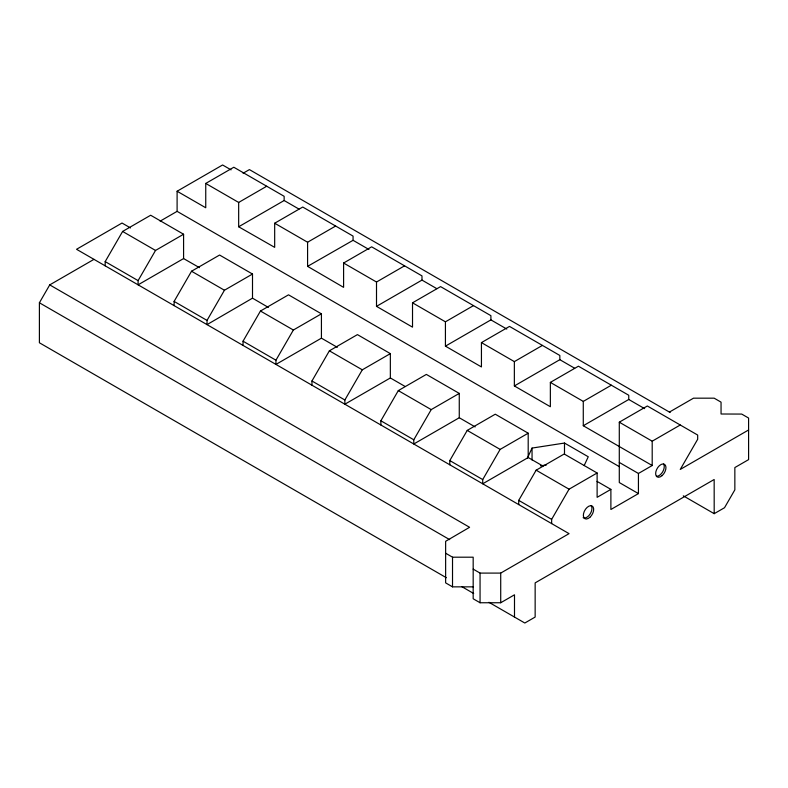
<?xml version="1.0" encoding="UTF-8"?>
<svg xmlns="http://www.w3.org/2000/svg" width="788" height="788" viewBox="0 0 788 788"><rect width="100%" height="100%" fill="white"/><g stroke="black" fill="none" stroke-linecap="round" stroke-linejoin="round"><path stroke-width="1.18" d="M473.174 586.853L452.519 586.853L452.519 557.195L445.634 553.215M514.495 617.063L514.495 594.802L500.715 602.751L480.059 602.751L480.059 573.093L473.174 569.123M500.715 602.751L500.715 573.093L569.054 533.643L76.544 249.294L122.022 223.034L130.512 227.939M527.448 457.995L532.048 448.076L564.494 443.053L588.252 456.764L584.164 465.58M446.313 577.702L39.4 342.77L39.4 302.779L49.733 284.892L93.969 259.351M105.188 265.832L105.188 261.616L122.613 231.445L150.666 215.242L183.584 234.243L183.584 258.572L138.097 284.832L138.097 280.617L155.522 250.446L183.584 234.243M174.109 305.616L174.109 301.41L191.533 271.23L219.586 255.036L252.505 274.037L252.505 298.169L268.393 307.428M252.505 298.169L207.027 324.626L207.027 320.411L224.442 290.24L252.505 274.037M243.039 345.41L243.039 341.194L260.454 311.024L288.516 294.83L321.425 313.831L321.425 338.16L275.948 364.411L275.948 360.205L293.363 330.024L321.425 313.831M311.959 385.204L311.959 380.988L329.374 350.818L357.437 334.614L390.346 353.625L390.346 377.954L344.868 404.205L344.868 399.989L362.293 369.818L390.346 353.625M380.88 424.998L380.88 420.782L398.304 390.612L426.357 374.408L459.266 393.409L459.266 417.739L413.789 443.999L413.789 439.783L431.213 409.612L459.266 393.409M449.8 464.792L449.8 460.576L467.225 430.406L495.278 414.202L528.196 433.203L528.196 457.532L482.719 483.793L482.719 479.577L500.134 449.406L528.196 433.203M518.721 504.576L518.721 500.37L536.145 470.19L564.198 453.996L597.117 472.997L597.117 497.326L610.887 489.378L610.887 509.491L638.428 493.593L638.428 473.47L619.289 462.428M551.639 523.587L551.639 519.371L569.054 489.2L597.117 472.997M619.289 466.634L177.103 211.351L177.103 191.238L222.59 164.978L231.071 169.873M205.747 183.437L233.809 167.243L284.143 196.301L284.143 200.516L238.666 226.777L238.666 202.447L205.747 183.437L205.747 207.766L177.103 191.238M160.161 221.132L177.103 211.351M243.088 173.252L249.412 169.597L670.155 412.508M238.666 202.447L266.718 186.244M238.666 226.777L274.677 247.363L274.677 223.231L302.73 207.037L353.063 236.095L353.063 240.31L368.951 249.481M274.677 223.231L307.586 242.231L335.639 226.038M343.598 263.025L371.65 246.831L421.984 275.889L421.984 280.095L376.506 306.355L376.506 282.025L343.598 263.025L343.598 287.354L307.586 266.364L307.586 242.231M376.506 282.025L404.569 265.832M412.518 302.819L440.581 286.615L490.904 315.673L490.904 319.889L445.427 346.149L445.427 321.819L412.518 302.819L412.518 327.148L376.506 306.355M445.427 321.819L473.489 305.616M481.438 342.613L509.501 326.409L559.835 355.467L559.835 359.683L514.357 385.943L514.357 361.613L481.438 342.613L481.438 366.942L445.427 346.149M514.357 361.613L542.41 345.41M550.359 382.397L578.422 366.203L628.755 395.261L628.755 399.477L583.278 425.737L583.278 401.407L550.359 382.397L550.359 406.726L514.357 385.943M583.278 401.407L611.33 385.204M638.428 493.593L619.289 482.542L619.289 422.191L647.342 405.997L697.675 435.055L697.675 439.271L680.251 469.441L748.6 429.972M669.416 412.085L693.509 398.176L714.164 398.176L721.05 402.146L721.059 414.005L741.705 414.074L748.59 418.044L748.6 459.621L734.849 467.56L734.849 489.841L724.517 507.728L714.194 513.678L683.304 495.839M619.289 422.191L652.198 441.191L680.251 424.998M638.428 473.47L652.198 465.521L652.198 441.191M307.586 266.364L353.063 240.31M540.46 465.856L546.468 464.92M452.519 557.195L473.174 557.195L473.174 598.772L480.059 602.751M480.059 573.093L500.715 573.093M183.584 258.572L199.463 267.664M284.143 200.516L298.967 209.076M421.984 280.095L436.818 288.664M490.904 319.889L506.792 329.059M559.835 359.683L574.659 368.242M628.755 399.477L644.643 408.647M583.278 425.737L652.198 465.521M597.058 481.389L610.887 489.378M321.425 338.16L337.313 347.331M390.346 377.954L405.18 386.514M459.266 417.739L475.154 426.919M528.196 457.532L543.021 466.092M122.613 231.445L155.522 250.446M191.533 271.23L224.442 290.24M260.454 311.024L293.363 330.024M329.374 350.818L362.293 369.818M398.304 390.612L431.213 409.612M467.225 430.406L500.134 449.406M536.145 470.19L569.054 489.2M105.188 261.616L138.097 280.617M174.109 301.41L207.027 320.411M243.039 341.194L275.948 360.205M311.959 380.988L344.868 399.989M380.88 420.782L413.789 439.783M449.8 460.576L482.719 479.577M518.721 500.37L551.639 519.371M49.733 284.892L469.589 527.29L445.634 541.297L445.634 582.874L452.519 586.853M39.4 302.779L449.672 539.642M461.975 586.735L473.686 593.502M488.924 602.298L524.818 623.022L535.15 617.063L535.15 582.874L714.164 479.498L714.194 513.678M564.494 443.053L564.494 453.789M532.048 448.076L532.048 459.995M663.555 464.053A7.299 4.216 -60 0 1 662.738 471.726A7.299 4.216 -60 0 1 656.502 476.277M591.256 505.798A7.299 4.216 -60 0 1 589.926 514.278A7.299 4.216 -60 0 1 583.14 517.686M662.137 475.597A7.299 4.216 -60 0 0 664.451 464.29A7.299 4.216 -60 0 0 655.813 471.953A7.299 4.216 -60 0 0 662.137 475.597M589.848 517.342A7.299 4.216 -60 0 0 592.162 506.024A7.299 4.216 -60 0 0 583.524 513.687A7.299 4.216 -60 0 0 589.848 517.342"/></g></svg>
